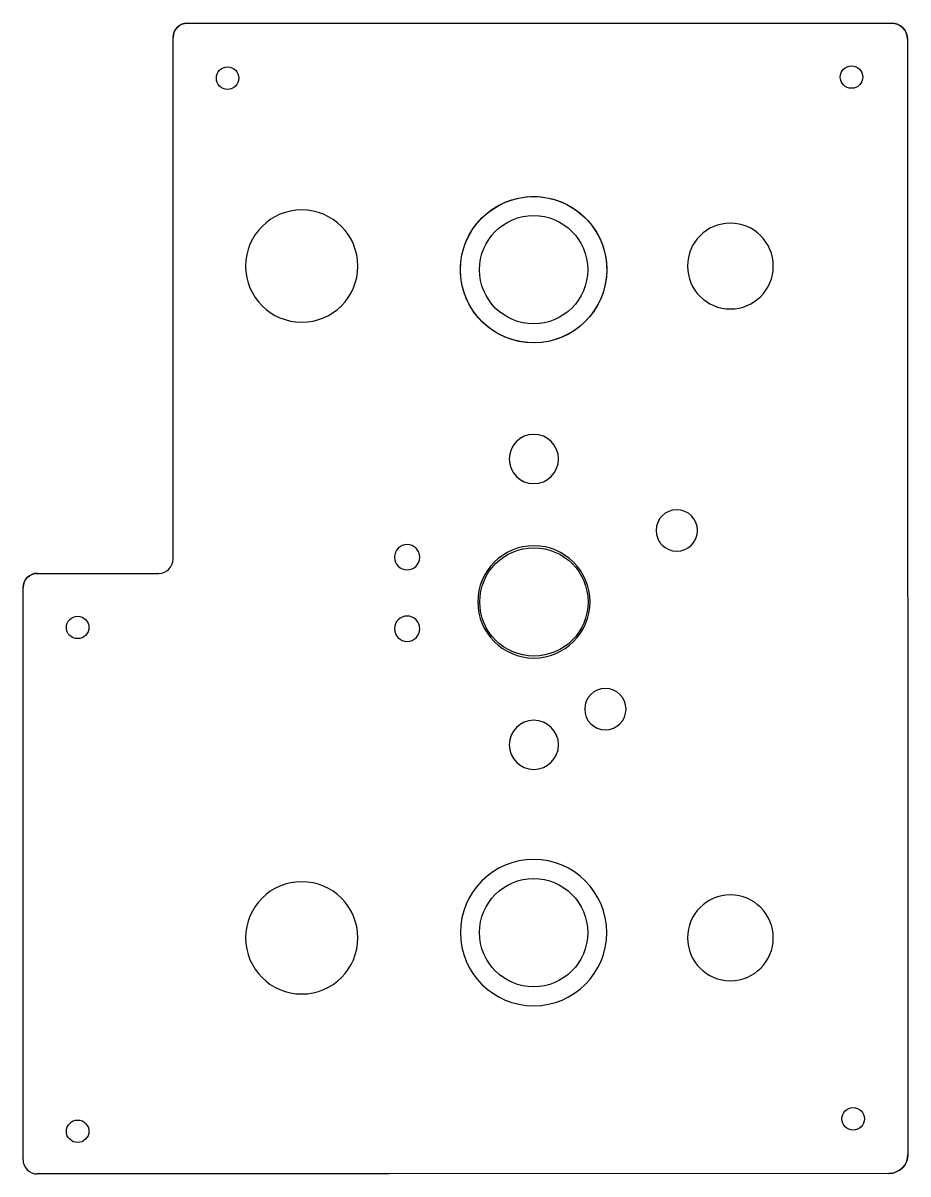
# Model space of a CAD drawing. Header units: millimetres. Extents: x 59 to 185, y 15 to 179.
import ezdxf

# ---------------------------------------------------------------- set-up
doc = ezdxf.new("R2010")
doc.units = ezdxf.units.MM
doc.layers.get('0').update_dxf_attribs({"linetype": 'CONTINUOUS'})

msp = doc.modelspace()

# ---------------------------------------------------------------- linework, layer by layer
for p, q in [((82.16, 178.56), (182.27, 178.57)), ((82.16, 178.56), (182.27, 178.57)), ((82.16, 178.56), (182.27, 178.57)), ((80.12, 102.36), (80.12, 176.53)), ((80.12, 102.36), (80.12, 176.53)), ((184.55, 176.29), (184.63, 17.73)), ((184.55, 176.29), (184.63, 17.73)), ((60.82, 100.33), (78.09, 100.33)), ((60.82, 100.33), (64.88, 100.33)), ((64.88, 100.33), (78.09, 100.33)), ((58.78, 34.09), (58.79, 98.3)), ((58.79, 57.66), (58.79, 98.3)), ((58.78, 34.09), (58.79, 57.66)), ((58.78, 16.97), (58.78, 34.09)), ((110.83, 14.97), (60.81, 14.94)), ((181.91, 15.01), (110.83, 14.97)), ((181.91, 15.01), (110.83, 14.97))]:
    msp.add_line(p, q)
for centre, radius in [((87.87, 170.73), 1.6), ((176.59, 170.89), 1.6), ((131.39, 143.5), 10.4), ((131.39, 143.5), 7.7), ((131.43, 96.27), 7.7), ((66.55, 92.65), 1.6), ((131.39, 49.25), 7.7), ((176.83, 22.77), 1.6), ((66.55, 21.01), 1.6)]:
    msp.add_circle(centre, radius)
at = {"extrusion": (0, 0, -1)}
for centre, radius in [((-98.41, 144.02), 7.98), ((-159.37, 144.02), 6.1), ((-131.43, 116.59), 3.5), ((-151.75, 106.43), 2.94), ((-113.4, 102.62), 1.8), ((-131.43, 96.27), 7.98), ((-113.4, 92.46), 1.8), ((-141.59, 81.03), 2.94), ((-131.43, 75.95), 3.5), ((-131.39, 49.25), 10.4), ((-98.41, 48.51), 7.98), ((-159.37, 48.51), 6.1)]:
    msp.add_circle(centre, radius, dxfattribs=at)
for centre, radius, start, end in [((-82.16, 176.53), 2.03, 0, 90), ((-182.27, 176.29), 2.28, 90, 180), ((-131.39, 143.5), 10.4, -343.3718, 8.6259), ((-60.82, 98.3), 2.03, 0, 90), ((-181.91, 17.73), 2.72, 180, 270)]:
    msp.add_arc(centre, radius, start, end, dxfattribs=at)
for centre, radius, start, end in [((82.16, 176.53), 2.03, 90, 180), ((182.27, 176.29), 2.28, 0, 90), ((78.09, 102.36), 2.03, 270, 360), ((78.09, 102.36), 2.03, -90, 0), ((60.82, 98.3), 2.03, 90, 180), ((60.81, 16.97), 2.03, 180, 270.0322), ((181.91, 17.73), 2.72, -90, 0)]:
    msp.add_arc(centre, radius, start, end)

doc.saveas('drawing.dxf')
